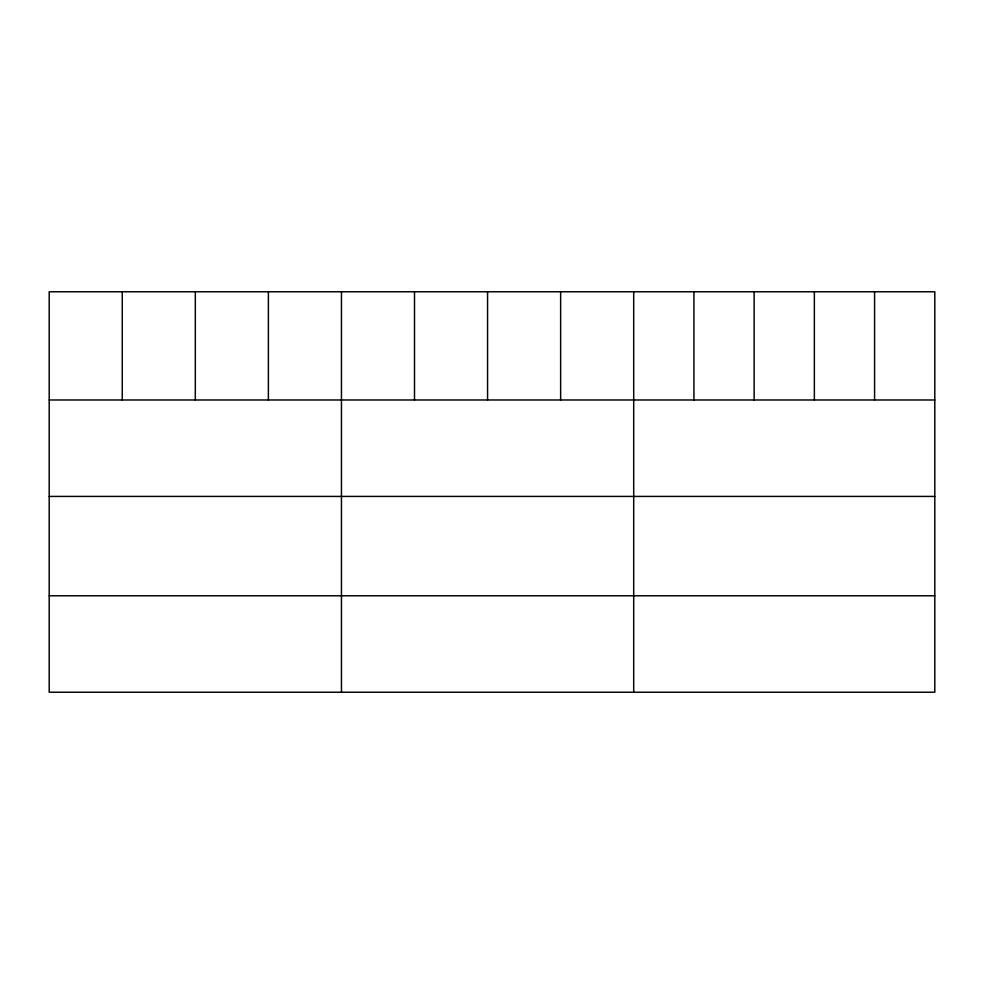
<?xml version="1.0" encoding="UTF-8"?>
<svg xmlns="http://www.w3.org/2000/svg" width="984" height="984" viewBox="0 0 984 984"><rect width="100%" height="100%" fill="white"/><g stroke="black" fill="none" stroke-linecap="round" stroke-linejoin="round"><path stroke-width="1.48" d="M934.8 399.984L934.8 692.232L49.2 692.232L49.2 291.768L934.8 291.768L934.8 399.984L49.2 399.984M49.2 496.428L934.8 496.428M49.2 595.787L934.8 595.787M874.579 291.768L874.579 399.984M814.358 291.768L814.358 399.984M754.138 291.768L754.138 399.984M693.917 291.768L693.917 399.984M633.696 291.768L633.696 692.232M560.634 291.768L560.634 399.984M487.572 291.768L487.572 399.984M414.51 291.768L414.51 399.984M341.448 291.768L341.448 692.232M268.386 291.768L268.386 399.984M195.324 291.768L195.324 399.984M122.262 291.768L122.262 399.984"/></g></svg>
